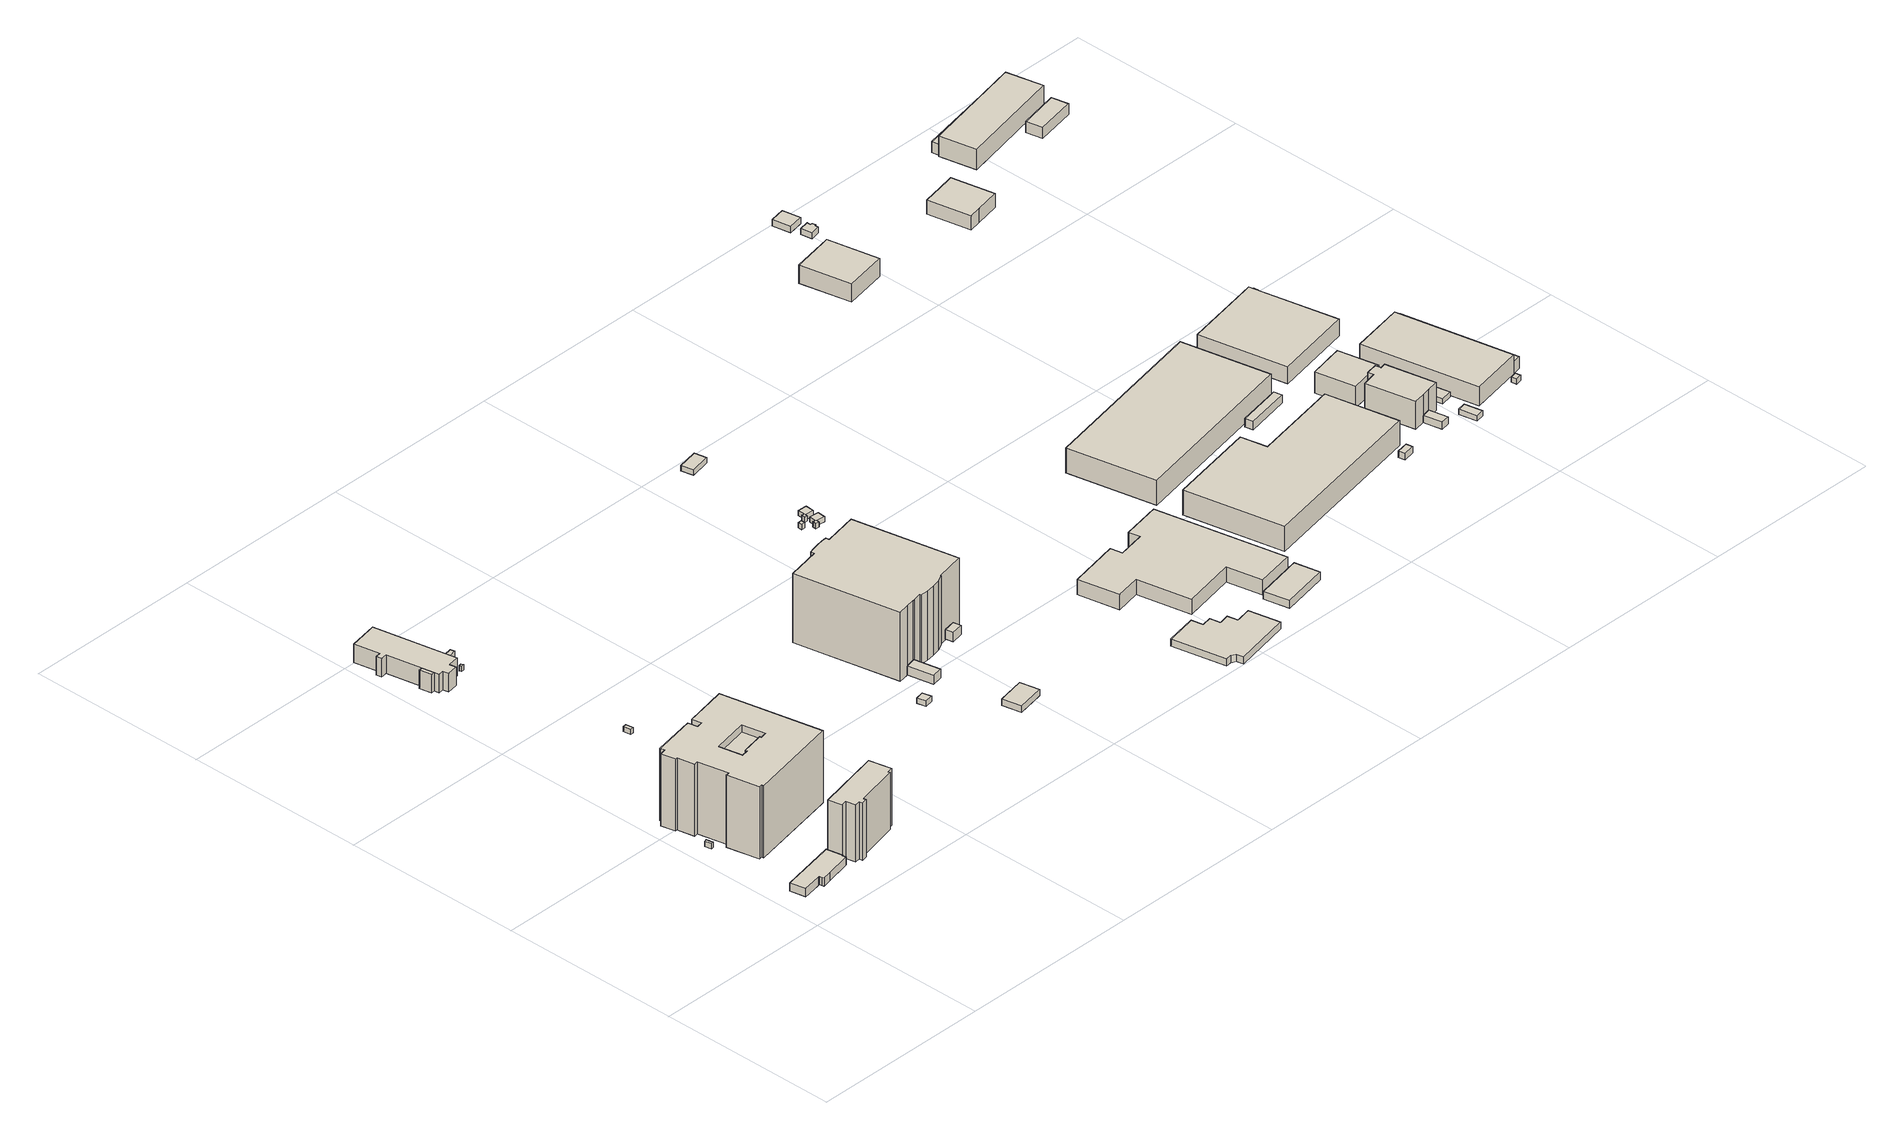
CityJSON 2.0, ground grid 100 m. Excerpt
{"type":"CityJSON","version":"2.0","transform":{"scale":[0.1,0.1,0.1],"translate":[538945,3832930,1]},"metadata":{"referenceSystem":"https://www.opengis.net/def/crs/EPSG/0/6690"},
"CityObjects":{
"building1":{"type":"Building","attributes":{"class":"3001","BuildingDetailAttribute.specifiedBuildingCoverageRate":0.6,"BuildingDetailAttribute.surveyYear":2017,"BuildingHighTideRiskAttribute.description":"1","BuildingHighTideRiskAttribute.rank":"1","BuildingHighTideRiskAttribute.depth":0.407,"BuildingIDAttribute.prefecture":"27","BuildingIDAttribute.city":"27125"},"geometry":[{"type":"Solid","lod":"1","boundaries":[[[[0,1,2,3]],[[2,4,5,3]],[[1,6,4,2]],[[0,7,6,1]],[[3,5,7,0]],[[4,6,7,5]]]]}]},
"building2":{"type":"Building","attributes":{"class":"3001","measuredHeight":4.7,"BuildingDetailAttribute.specifiedBuildingCoverageRate":0.6,"BuildingDetailAttribute.surveyYear":2017,"BuildingHighTideRiskAttribute.description":"1","BuildingHighTideRiskAttribute.rank":"2","BuildingHighTideRiskAttribute.depth":0.615,"BuildingIDAttribute.prefecture":"27","BuildingIDAttribute.city":"27125"},"geometry":[{"type":"Solid","lod":"1","boundaries":[[[[8,9,10,11,12,13,14,15,16,17,18,19]],[[18,20,21,19]],[[17,22,20,18]],[[16,23,22,17]],[[15,24,23,16]],[[14,25,24,15]],[[13,26,25,14]],[[12,27,26,13]],[[11,28,27,12]],[[10,29,28,11]],[[9,30,29,10]],[[8,31,30,9]],[[19,21,31,8]],[[20,22,23,24,25,26,27,28,29,30,31,21]]]]}]},
"building3":{"type":"Building","attributes":{"計測周辺長":300.52,"1/2500図郭":74,"区名":"住之江区","町丁目名称":"南港北１丁目","街区番号":4,"class":"3002","usage":"422","measuredHeight":40.7,"storeysAboveGround":10,"BuildingDetailAttribute.buildingRoofEdgeArea":2638.29,"BuildingDetailAttribute.buildingStructureType":"603","BuildingDetailAttribute.buildingStructureOrgType":"3","BuildingDetailAttribute.detailedUsage":"1415","BuildingDetailAttribute.specifiedBuildingCoverageRate":0.6,"BuildingDetailAttribute.surveyYear":2017,"BuildingHighTideRiskAttribute.description":"1","BuildingHighTideRiskAttribute.rank":"2","BuildingHighTideRiskAttribute.depth":1.08,"BuildingIDAttribute.prefecture":"27","BuildingIDAttribute.city":"27125"},"geometry":[{"type":"Solid","lod":"1","boundaries":[[[[32,33,34,35,36,37,38,39,40,41,42,43,44,45,46,47,48,49],[50,51,52,53,54,55,56,57]],[[48,58,59,49]],[[47,60,58,48]],[[46,61,60,47]],[[45,62,61,46]],[[44,63,62,45]],[[43,64,63,44]],[[42,65,64,43]],[[41,66,65,42]],[[40,67,66,41]],[[39,68,67,40]],[[38,69,68,39]],[[37,70,69,38]],[[36,71,70,37]],[[35,72,71,36]],[[34,73,72,35]],[[33,74,73,34]],[[32,75,74,33]],[[49,59,75,32]],[[56,76,77,57]],[[55,78,76,56]],[[54,79,78,55]],[[53,80,79,54]],[[52,81,80,53]],[[51,82,81,52]],[[50,83,82,51]],[[57,77,83,50]],[[58,60,61,62,63,64,65,66,67,68,69,70,71,72,73,74,75,59],[76,78,79,80,81,82,83,77]]]]}]},
"building4":{"type":"Building","attributes":{"class":"3002","measuredHeight":36.8,"BuildingDetailAttribute.specifiedBuildingCoverageRate":0.6,"BuildingDetailAttribute.surveyYear":2017,"BuildingHighTideRiskAttribute.description":"1","BuildingHighTideRiskAttribute.rank":"2","BuildingHighTideRiskAttribute.depth":1.09,"BuildingIDAttribute.prefecture":"27","BuildingIDAttribute.city":"27125"},"geometry":[{"type":"Solid","lod":"1","boundaries":[[[[56,55,54,53,52,51,50,57]],[[50,84,85,57]],[[51,86,84,50]],[[52,87,86,51]],[[53,88,87,52]],[[54,89,88,53]],[[55,90,89,54]],[[56,91,90,55]],[[57,85,91,56]],[[84,86,87,88,89,90,91,85]]]]}]},
"building5":{"type":"Building","attributes":{"class":"3002","measuredHeight":32.3,"BuildingDetailAttribute.specifiedBuildingCoverageRate":0.6,"BuildingDetailAttribute.surveyYear":2017,"BuildingHighTideRiskAttribute.description":"1","BuildingHighTideRiskAttribute.rank":"1","BuildingHighTideRiskAttribute.depth":0.262,"BuildingIDAttribute.prefecture":"27","BuildingIDAttribute.city":"27125"},"geometry":[{"type":"Solid","lod":"1","boundaries":[[[[92,93,94,95,96,97,98,99,100,101,102,103]],[[102,104,105,103]],[[101,106,104,102]],[[100,107,106,101]],[[99,108,107,100]],[[98,109,108,99]],[[97,110,109,98]],[[96,111,110,97]],[[95,112,111,96]],[[94,113,112,95]],[[93,114,113,94]],[[92,115,114,93]],[[103,105,115,92]],[[104,106,107,108,109,110,111,112,113,114,115,105]]]]}]},
"building6":{"type":"Building","attributes":{"class":"3003","measuredHeight":10.3,"BuildingDetailAttribute.specifiedBuildingCoverageRate":0.6,"BuildingDetailAttribute.surveyYear":2017,"BuildingIDAttribute.prefecture":"27","BuildingIDAttribute.city":"27125"},"geometry":[{"type":"Solid","lod":"1","boundaries":[[[[116,117,118,119]],[[118,120,121,119]],[[117,122,120,118]],[[116,123,122,117]],[[119,121,123,116]],[[120,122,123,121]]]]}]},
"building7":{"type":"Building","attributes":{"class":"3002","measuredHeight":10.4,"BuildingDetailAttribute.specifiedBuildingCoverageRate":0.6,"BuildingDetailAttribute.surveyYear":2017,"BuildingIDAttribute.prefecture":"27","BuildingIDAttribute.city":"27125"},"geometry":[{"type":"Solid","lod":"1","boundaries":[[[[124,125,126,127,128,129,130,131,132,133,134,135,136,137]],[[136,138,139,137]],[[135,140,138,136]],[[134,141,140,135]],[[133,142,141,134]],[[132,143,142,133]],[[131,144,143,132]],[[130,145,144,131]],[[129,146,145,130]],[[128,147,146,129]],[[127,148,147,128]],[[126,149,148,127]],[[125,150,149,126]],[[124,151,150,125]],[[137,139,151,124]],[[138,140,141,142,143,144,145,146,147,148,149,150,151,139]]]]}]},
"building8":{"type":"Building","attributes":{"計測周辺長":11.99,"1/2500図郭":74,"区名":"住之江区","町丁目名称":"南港北１丁目","街区番号":7,"class":"3001","usage":"401","storeysAboveGround":1,"BuildingDetailAttribute.buildingRoofEdgeArea":7.64,"BuildingDetailAttribute.buildingStructureType":"610","BuildingDetailAttribute.buildingStructureOrgType":"2","BuildingDetailAttribute.detailedUsage":"1310","BuildingDetailAttribute.specifiedBuildingCoverageRate":0.6,"BuildingDetailAttribute.surveyYear":2017,"BuildingHighTideRiskAttribute.description":"1","BuildingHighTideRiskAttribute.rank":"1","BuildingHighTideRiskAttribute.depth":0.246,"BuildingIDAttribute.prefecture":"27","BuildingIDAttribute.city":"27125"},"geometry":[{"type":"Solid","lod":"1","boundaries":[[[[152,153,154,155]],[[154,156,157,155]],[[153,158,156,154]],[[152,159,158,153]],[[155,157,159,152]],[[156,158,159,157]]]]}]},
"building9":{"type":"Building","attributes":{"class":"3001","BuildingDetailAttribute.specifiedBuildingCoverageRate":0.6,"BuildingDetailAttribute.surveyYear":2017,"BuildingIDAttribute.prefecture":"27","BuildingIDAttribute.city":"27125"},"geometry":[{"type":"Solid","lod":"1","boundaries":[[[[160,161,162,163]],[[162,164,165,163]],[[161,166,164,162]],[[160,167,166,161]],[[163,165,167,160]],[[164,166,167,165]]]]}]},
"building10":{"type":"Building","attributes":{"計測周辺長":13.84,"1/2500図郭":74,"区名":"住之江区","町丁目名称":"南港北１丁目","街区番号":7,"class":"3001","usage":"422","storeysAboveGround":1,"BuildingDetailAttribute.buildingRoofEdgeArea":11.17,"BuildingDetailAttribute.buildingStructureType":"610","BuildingDetailAttribute.buildingStructureOrgType":"2","BuildingDetailAttribute.detailedUsage":"1408","BuildingDetailAttribute.specifiedBuildingCoverageRate":0.6,"BuildingDetailAttribute.surveyYear":2017,"BuildingIDAttribute.prefecture":"27","BuildingIDAttribute.city":"27125"},"geometry":[{"type":"Solid","lod":"1","boundaries":[[[[168,169,170,171]],[[170,172,173,171]],[[169,174,172,170]],[[168,175,174,169]],[[171,173,175,168]],[[172,174,175,173]]]]}]},
"building11":{"type":"Building","attributes":{"計測周辺長":19.78,"1/2500図郭":74,"区名":"住之江区","町丁目名称":"南港北１丁目","街区番号":1,"class":"3001","usage":"401","storeysAboveGround":1,"BuildingDetailAttribute.buildingRoofEdgeArea":24.41,"BuildingDetailAttribute.buildingStructureType":"610","BuildingDetailAttribute.buildingStructureOrgType":"2","BuildingDetailAttribute.detailedUsage":"1310","BuildingDetailAttribute.specifiedBuildingCoverageRate":0.6,"BuildingDetailAttribute.surveyYear":2017,"BuildingHighTideRiskAttribute.description":"1","BuildingHighTideRiskAttribute.rank":"2","BuildingHighTideRiskAttribute.depth":0.757,"BuildingIDAttribute.prefecture":"27","BuildingIDAttribute.city":"27125"},"geometry":[{"type":"Solid","lod":"1","boundaries":[[[[176,177,178,179]],[[178,180,181,179]],[[177,182,180,178]],[[176,183,182,177]],[[179,181,183,176]],[[180,182,183,181]]]]}]},
"building12":{"type":"Building","attributes":{"計測周辺長":40.99,"1/2500図郭":74,"区名":"住之江区","町丁目名称":"南港北１丁目","街区番号":1,"class":"3003","usage":"401","measuredHeight":5.1,"storeysAboveGround":1,"BuildingDetailAttribute.buildingRoofEdgeArea":87.19,"BuildingDetailAttribute.buildingStructureType":"610","BuildingDetailAttribute.buildingStructureOrgType":"2","BuildingDetailAttribute.detailedUsage":"1310","BuildingDetailAttribute.specifiedBuildingCoverageRate":0.6,"BuildingDetailAttribute.surveyYear":2017,"BuildingHighTideRiskAttribute.description":"1","BuildingHighTideRiskAttribute.rank":"2","BuildingHighTideRiskAttribute.depth":0.538,"BuildingIDAttribute.prefecture":"27","BuildingIDAttribute.city":"27125"},"geometry":[{"type":"Solid","lod":"1","boundaries":[[[[184,185,186,187,188]],[[187,189,190,188]],[[186,191,189,187]],[[185,192,191,186]],[[184,193,192,185]],[[188,190,193,184]],[[189,191,192,193,190]]]]}]},
"building13":{"type":"Building","attributes":{"計測周辺長":52.94,"1/2500図郭":74,"区名":"住之江区","町丁目名称":"南港北１丁目","街区番号":2,"class":"3003","usage":"431","measuredHeight":3.7,"storeysAboveGround":1,"BuildingDetailAttribute.buildingRoofEdgeArea":169.22,"BuildingDetailAttribute.buildingStructureType":"610","BuildingDetailAttribute.buildingStructureOrgType":"2","BuildingDetailAttribute.detailedUsage":"1740","BuildingDetailAttribute.specifiedBuildingCoverageRate":0.6,"BuildingDetailAttribute.surveyYear":2017,"BuildingHighTideRiskAttribute.description":"1","BuildingHighTideRiskAttribute.rank":"2","BuildingHighTideRiskAttribute.depth":1.04,"BuildingIDAttribute.prefecture":"27","BuildingIDAttribute.city":"27125"},"geometry":[{"type":"Solid","lod":"1","boundaries":[[[[194,195,196,197]],[[196,198,199,197]],[[195,200,198,196]],[[194,201,200,195]],[[197,199,201,194]],[[198,200,201,199]]]]}]},
"building14":{"type":"Building","attributes":{"計測周辺長":225.76,"1/2500図郭":74,"区名":"住之江区","町丁目名称":"南港北１丁目","街区番号":1,"class":"3002","usage":"401","measuredHeight":39,"storeysAboveGround":6,"BuildingDetailAttribute.buildingRoofEdgeArea":3074.16,"BuildingDetailAttribute.buildingStructureType":"603","BuildingDetailAttribute.buildingStructureOrgType":"3","BuildingDetailAttribute.detailedUsage":"1310","BuildingDetailAttribute.specifiedBuildingCoverageRate":0.6,"BuildingDetailAttribute.surveyYear":2017,"BuildingHighTideRiskAttribute.description":"1","BuildingHighTideRiskAttribute.rank":"1","BuildingHighTideRiskAttribute.depth":0.233,"BuildingIDAttribute.prefecture":"27","BuildingIDAttribute.city":"27125"},"geometry":[{"type":"Solid","lod":"1","boundaries":[[[[202,203,204,205,206,207,208,209,210,211,212,213,214,215,216,217,218,219,220,221,222,223]],[[222,224,225,223]],[[221,226,224,222]],[[220,227,226,221]],[[219,228,227,220]],[[218,229,228,219]],[[217,230,229,218]],[[216,231,230,217]],[[215,232,231,216]],[[214,233,232,215]],[[213,234,233,214]],[[212,235,234,213]],[[211,236,235,212]],[[210,237,236,211]],[[209,238,237,210]],[[208,239,238,209]],[[207,240,239,208]],[[206,241,240,207]],[[205,242,241,206]],[[204,243,242,205]],[[203,244,243,204]],[[202,245,244,203]],[[223,225,245,202]],[[224,226,227,228,229,230,231,232,233,234,235,236,237,238,239,240,241,242,243,244,245,225]]]]}]},
"building15":{"type":"Building","attributes":{"class":"3003","measuredHeight":5.2,"BuildingDetailAttribute.specifiedBuildingCoverageRate":0.6,"BuildingDetailAttribute.surveyYear":2017,"BuildingHighTideRiskAttribute.description":"1","BuildingHighTideRiskAttribute.rank":"1","BuildingHighTideRiskAttribute.depth":0.078,"BuildingIDAttribute.prefecture":"27","BuildingIDAttribute.city":"27125"},"geometry":[{"type":"Solid","lod":"1","boundaries":[[[[246,247,248,249]],[[248,250,251,249]],[[247,252,250,248]],[[246,253,252,247]],[[249,251,253,246]],[[250,252,253,251]]]]}]},
"building16":{"type":"Building","attributes":{"class":"3001","BuildingDetailAttribute.specifiedBuildingCoverageRate":0.6,"BuildingDetailAttribute.surveyYear":2017,"BuildingHighTideRiskAttribute.description":"1","BuildingHighTideRiskAttribute.rank":"2","BuildingHighTideRiskAttribute.depth":1.4,"BuildingIDAttribute.prefecture":"27","BuildingIDAttribute.city":"27125"},"geometry":[{"type":"Solid","lod":"1","boundaries":[[[[254,255,256,257]],[[256,258,259,257]],[[255,260,258,256]],[[254,261,260,255]],[[257,259,261,254]],[[258,260,261,259]]]]}]},
"building17":{"type":"Building","attributes":{"class":"3001","BuildingDetailAttribute.specifiedBuildingCoverageRate":0.6,"BuildingDetailAttribute.surveyYear":2017,"BuildingHighTideRiskAttribute.description":"1","BuildingHighTideRiskAttribute.rank":"2","BuildingHighTideRiskAttribute.depth":1.25,"BuildingIDAttribute.prefecture":"27","BuildingIDAttribute.city":"27125"},"geometry":[{"type":"Solid","lod":"1","boundaries":[[[[262,263,264,265,266,267,268,269]],[[268,270,271,269]],[[267,272,270,268]],[[266,273,272,267]],[[265,274,273,266]],[[264,275,274,265]],[[263,276,275,264]],[[262,277,276,263]],[[269,271,277,262]],[[270,272,273,274,275,276,277,271]]]]}]},
"building18":{"type":"Building","attributes":{"class":"3001","BuildingDetailAttribute.specifiedBuildingCoverageRate":0.6,"BuildingDetailAttribute.surveyYear":2017,"BuildingHighTideRiskAttribute.description":"1","BuildingHighTideRiskAttribute.rank":"2","BuildingHighTideRiskAttribute.depth":1.25,"BuildingIDAttribute.prefecture":"27","BuildingIDAttribute.city":"27125"},"geometry":[{"type":"Solid","lod":"1","boundaries":[[[[278,279,280,281,282,283,284,285]],[[284,286,287,285]],[[283,288,286,284]],[[282,289,288,283]],[[281,290,289,282]],[[280,291,290,281]],[[279,292,291,280]],[[278,293,292,279]],[[285,287,293,278]],[[286,288,289,290,291,292,293,287]]]]}]},
"building19":{"type":"Building","attributes":{"class":"3001","measuredHeight":4,"BuildingDetailAttribute.specifiedBuildingCoverageRate":0.6,"BuildingDetailAttribute.surveyYear":2017,"BuildingTsunamiRiskAttribute.description":"1","BuildingTsunamiRiskAttribute.rank":"2","BuildingTsunamiRiskAttribute.depth":1.47,"BuildingHighTideRiskAttribute.description":"1","BuildingHighTideRiskAttribute.rank":"3","BuildingHighTideRiskAttribute.depth":4.67,"BuildingIDAttribute.prefecture":"27","BuildingIDAttribute.city":"27125"},"geometry":[{"type":"Solid","lod":"1","boundaries":[[[[294,295,296,297,298,299,300,301,302,303,304,305,306]],[[305,307,308,306]],[[304,309,307,305]],[[303,310,309,304]],[[302,311,310,303]],[[301,312,311,302]],[[300,313,312,301]],[[299,314,313,300]],[[298,315,314,299]],[[297,316,315,298]],[[296,317,316,297]],[[295,318,317,296]],[[294,319,318,295]],[[306,308,319,294]],[[307,309,310,311,312,313,314,315,316,317,318,319,308]]]]}]},
"building20":{"type":"Building","attributes":{"class":"3001","BuildingDetailAttribute.specifiedBuildingCoverageRate":0.6,"BuildingDetailAttribute.surveyYear":2017,"BuildingHighTideRiskAttribute.description":"1","BuildingHighTideRiskAttribute.rank":"2","BuildingHighTideRiskAttribute.depth":2.12,"BuildingIDAttribute.prefecture":"27","BuildingIDAttribute.city":"27125"},"geometry":[{"type":"Solid","lod":"1","boundaries":[[[[320,321,322,323]],[[322,324,325,323]],[[321,326,324,322]],[[320,327,326,321]],[[323,325,327,320]],[[324,326,327,325]]]]}]},
"building21":{"type":"Building","attributes":{"計測周辺長":292.1,"1/2500図郭":74,"区名":"住之江区","町丁目名称":"南港東９丁目","街区番号":4,"class":"3001","usage":"441","measuredHeight":8.7,"storeysAboveGround":2,"BuildingDetailAttribute.buildingRoofEdgeArea":3440.75,"BuildingDetailAttribute.buildingStructureType":"610","BuildingDetailAttribute.buildingStructureOrgType":"2","BuildingDetailAttribute.detailedUsage":"1424","BuildingDetailAttribute.specifiedBuildingCoverageRate":0.6,"BuildingDetailAttribute.surveyYear":2017,"BuildingHighTideRiskAttribute.description":"1","BuildingHighTideRiskAttribute.rank":"1","BuildingHighTideRiskAttribute.depth":0.299,"BuildingIDAttribute.prefecture":"27","BuildingIDAttribute.city":"27125"},"geometry":[{"type":"Solid","lod":"1","boundaries":[[[[328,329,330,331,332,333,334,335,336,337,338,339]],[[338,340,341,339]],[[337,342,340,338]],[[336,343,342,337]],[[335,344,343,336]],[[334,345,344,335]],[[333,346,345,334]],[[332,347,346,333]],[[331,348,347,332]],[[330,349,348,331]],[[329,350,349,330]],[[328,351,350,329]],[[339,341,351,328]],[[340,342,343,344,345,346,347,348,349,350,351,341]]]]}]},
"building22":{"type":"Building","attributes":{"class":"3003","measuredHeight":4.4,"BuildingDetailAttribute.specifiedBuildingCoverageRate":0.6,"BuildingDetailAttribute.surveyYear":2017,"BuildingTsunamiRiskAttribute.description":"1","BuildingTsunamiRiskAttribute.rank":"2","BuildingTsunamiRiskAttribute.depth":1.45,"BuildingHighTideRiskAttribute.description":"1","BuildingHighTideRiskAttribute.rank":"2","BuildingHighTideRiskAttribute.depth":2.58,"BuildingIDAttribute.prefecture":"27","BuildingIDAttribute.city":"27125"},"geometry":[{"type":"Solid","lod":"1","boundaries":[[[[352,353,354,355]],[[354,356,357,355]],[[353,358,356,354]],[[352,359,358,353]],[[355,357,359,352]],[[356,358,359,357]]]]}]},
"building23":{"type":"Building","attributes":{"計測周辺長":311.16,"1/2500図郭":74,"区名":"住之江区","町丁目名称":"南港東９丁目","街区番号":4,"class":"3001","usage":"431","measuredHeight":14.1,"storeysAboveGround":1,"BuildingDetailAttribute.buildingRoofEdgeArea":4815.51,"BuildingDetailAttribute.buildingStructureType":"603","BuildingDetailAttribute.buildingStructureOrgType":"3","BuildingDetailAttribute.detailedUsage":"1720","BuildingDetailAttribute.specifiedBuildingCoverageRate":0.6,"BuildingDetailAttribute.surveyYear":2017,"BuildingHighTideRiskAttribute.description":"1","BuildingHighTideRiskAttribute.rank":"2","BuildingHighTideRiskAttribute.depth":2.32,"BuildingIDAttribute.prefecture":"27","BuildingIDAttribute.city":"27125"},"geometry":[{"type":"Solid","lod":"1","boundaries":[[[[360,361,362,363,364,365]],[[364,366,367,365]],[[363,368,366,364]],[[362,369,368,363]],[[361,370,369,362]],[[360,371,370,361]],[[365,367,371,360]],[[366,368,369,370,371,367]]]]}]},
"building24":{"type":"Building","attributes":{"計測周辺長":298.98,"1/2500図郭":74,"区名":"住之江区","町丁目名称":"南港東９丁目","街区番号":4,"class":"3001","usage":"431","measuredHeight":14.1,"storeysAboveGround":1,"BuildingDetailAttribute.buildingRoofEdgeArea":4943.37,"BuildingDetailAttribute.buildingStructureType":"603","BuildingDetailAttribute.buildingStructureOrgType":"3","BuildingDetailAttribute.detailedUsage":"1720","BuildingDetailAttribute.specifiedBuildingCoverageRate":0.6,"BuildingDetailAttribute.surveyYear":2017,"BuildingHighTideRiskAttribute.description":"1","BuildingHighTideRiskAttribute.rank":"2","BuildingHighTideRiskAttribute.depth":2.45,"BuildingIDAttribute.prefecture":"27","BuildingIDAttribute.city":"27125"},"geometry":[{"type":"Solid","lod":"1","boundaries":[[[[372,373,374,375]],[[374,376,377,375]],[[373,378,376,374]],[[372,379,378,373]],[[375,377,379,372]],[[376,378,379,377]]]]}]},
"building25":{"type":"Building","attributes":{"class":"3001","measuredHeight":4.7,"BuildingDetailAttribute.specifiedBuildingCoverageRate":0.6,"BuildingDetailAttribute.surveyYear":2017,"BuildingHighTideRiskAttribute.description":"1","BuildingHighTideRiskAttribute.rank":"2","BuildingHighTideRiskAttribute.depth":2.19,"BuildingIDAttribute.prefecture":"27","BuildingIDAttribute.city":"27125"},"geometry":[{"type":"Solid","lod":"1","boundaries":[[[[380,381,382,383]],[[382,384,385,383]],[[381,386,384,382]],[[380,387,386,381]],[[383,385,387,380]],[[384,386,387,385]]]]}]},
"building26":{"type":"Building","attributes":{"class":"3001","measuredHeight":3.7,"BuildingDetailAttribute.specifiedBuildingCoverageRate":0.6,"BuildingDetailAttribute.surveyYear":2017,"BuildingHighTideRiskAttribute.description":"1","BuildingHighTideRiskAttribute.rank":"2","BuildingHighTideRiskAttribute.depth":2.4,"BuildingIDAttribute.prefecture":"27","BuildingIDAttribute.city":"27125"},"geometry":[{"type":"Solid","lod":"1","boundaries":[[[[388,389,390,391]],[[390,392,393,391]],[[389,394,392,390]],[[388,395,394,389]],[[391,393,395,388]],[[392,394,395,393]]]]}]},
"building27":{"type":"Building","attributes":{"class":"3001","measuredHeight":10.3,"BuildingDetailAttribute.specifiedBuildingCoverageRate":0.6,"BuildingDetailAttribute.surveyYear":2017,"BuildingHighTideRiskAttribute.description":"1","BuildingHighTideRiskAttribute.rank":"2","BuildingHighTideRiskAttribute.depth":2.57,"BuildingIDAttribute.prefecture":"27","BuildingIDAttribute.city":"27125"},"geometry":[{"type":"Solid","lod":"1","boundaries":[[[[396,397,398,399]],[[398,400,401,399]],[[397,402,400,398]],[[396,403,402,397]],[[399,401,403,396]],[[400,402,403,401]]]]}]},
"building28":{"type":"Building","attributes":{"計測周辺長":31.26,"1/2500図郭":74,"区名":"住之江区","町丁目名称":"南港東９丁目","街区番号":4,"class":"3003","usage":"431","measuredHeight":4.1,"storeysAboveGround":1,"BuildingDetailAttribute.buildingRoofEdgeArea":53.93,"BuildingDetailAttribute.buildingStructureType":"610","BuildingDetailAttribute.buildingStructureOrgType":"2","BuildingDetailAttribute.detailedUsage":"1720","BuildingDetailAttribute.specifiedBuildingCoverageRate":0.6,"BuildingDetailAttribute.surveyYear":2017,"BuildingHighTideRiskAttribute.description":"1","BuildingHighTideRiskAttribute.rank":"2","BuildingHighTideRiskAttribute.depth":2.37,"BuildingIDAttribute.prefecture":"27","BuildingIDAttribute.city":"27125"},"geometry":[{"type":"Solid","lod":"1","boundaries":[[[[404,405,406,407]],[[406,408,409,407]],[[405,410,408,406]],[[404,411,410,405]],[[407,409,411,404]],[[408,410,411,409]]]]}]},
"building29":{"type":"Building","attributes":{"計測周辺長":98.24,"1/2500図郭":74,"区名":"住之江区","町丁目名称":"南港東９丁目","街区番号":4,"class":"3002","usage":"431","measuredHeight":15.7,"storeysAboveGround":4,"BuildingDetailAttribute.buildingRoofEdgeArea":522.15,"BuildingDetailAttribute.buildingStructureType":"603","BuildingDetailAttribute.buildingStructureOrgType":"3","BuildingDetailAttribute.detailedUsage":"1720","BuildingDetailAttribute.specifiedBuildingCoverageRate":0.6,"BuildingDetailAttribute.surveyYear":2017,"BuildingHighTideRiskAttribute.description":"1","BuildingHighTideRiskAttribute.rank":"2","BuildingHighTideRiskAttribute.depth":2.36,"BuildingIDAttribute.prefecture":"27","BuildingIDAttribute.city":"27125"},"geometry":[{"type":"Solid","lod":"1","boundaries":[[[[406,412,413,414,415,416,417,418,419,407]],[[419,420,421,407]],[[418,422,420,419]],[[417,423,422,418]],[[416,424,423,417]],[[415,425,424,416]],[[414,426,425,415]],[[413,427,426,414]],[[412,428,427,413]],[[406,429,428,412]],[[407,421,429,406]],[[420,422,423,424,425,426,427,428,429,421]]]]}]},
"building30":{"type":"Building","attributes":{"計測周辺長":84.99,"1/2500図郭":74,"区名":"住之江区","町丁目名称":"南港東９丁目","街区番号":4,"class":"3001","usage":"431","measuredHeight":12.1,"storeysAboveGround":4,"BuildingDetailAttribute.buildingRoofEdgeArea":450.14,"BuildingDetailAttribute.buildingStructureType":"603","BuildingDetailAttribute.buildingStructureOrgType":"3","BuildingDetailAttribute.detailedUsage":"1720","BuildingDetailAttribute.specifiedBuildingCoverageRate":0.6,"BuildingDetailAttribute.surveyYear":2017,"BuildingHighTideRiskAttribute.description":"1","BuildingHighTideRiskAttribute.rank":"2","BuildingHighTideRiskAttribute.depth":2.39,"BuildingIDAttribute.prefecture":"27","BuildingIDAttribute.city":"27125"},"geometry":[{"type":"Solid","lod":"1","boundaries":[[[[430,431,432,433]],[[432,434,435,433]],[[431,436,434,432]],[[430,437,436,431]],[[433,435,437,430]],[[434,436,437,435]]]]}]},
"building31":{"type":"Building","attributes":{"計測周辺長":25.58,"1/2500図郭":74,"区名":"住之江区","町丁目名称":"南港東９丁目","街区番号":2,"class":"3001","usage":"431","measuredHeight":3.3,"storeysAboveGround":2,"BuildingDetailAttribute.buildingRoofEdgeArea":37.03,"BuildingDetailAttribute.buildingStructureType":"610","BuildingDetailAttribute.buildingStructureOrgType":"2","BuildingDetailAttribute.detailedUsage":"1720","BuildingDetailAttribute.specifiedBuildingCoverageRate":0.6,"BuildingDetailAttribute.surveyYear":2017,"BuildingHighTideRiskAttribute.description":"1","BuildingHighTideRiskAttribute.rank":"2","BuildingHighTideRiskAttribute.depth":2.32,"BuildingIDAttribute.prefecture":"27","BuildingIDAttribute.city":"27125"},"geometry":[{"type":"Solid","lod":"1","boundaries":[[[[438,439,440,441,442,443,444,445]],[[444,446,447,445]],[[443,448,446,444]],[[442,449,448,443]],[[441,450,449,442]],[[440,451,450,441]],[[439,452,451,440]],[[438,453,452,439]],[[445,447,453,438]],[[446,448,449,450,451,452,453,447]]]]}]},
"building32":{"type":"Building","attributes":{"計測周辺長":37.57,"1/2500図郭":74,"区名":"住之江区","町丁目名称":"南港東９丁目","街区番号":2,"class":"3001","usage":"431","measuredHeight":3.6,"storeysAboveGround":2,"BuildingDetailAttribute.buildingRoofEdgeArea":87.62,"BuildingDetailAttribute.buildingStructureType":"610","BuildingDetailAttribute.buildingStructureOrgType":"2","BuildingDetailAttribute.detailedUsage":"1720","BuildingDetailAttribute.specifiedBuildingCoverageRate":0.6,"BuildingDetailAttribute.surveyYear":2017,"BuildingHighTideRiskAttribute.description":"1","BuildingHighTideRiskAttribute.rank":"2","BuildingHighTideRiskAttribute.depth":2.46,"BuildingIDAttribute.prefecture":"27","BuildingIDAttribute.city":"27125"},"geometry":[{"type":"Solid","lod":"1","boundaries":[[[[454,455,456,457]],[[456,458,459,457]],[[455,460,458,456]],[[454,461,460,455]],[[457,459,461,454]],[[458,460,461,459]]]]}]},
"building33":{"type":"Building","attributes":{"計測周辺長":29.77,"1/2500図郭":74,"区名":"住之江区","町丁目名称":"南港東９丁目","街区番号":4,"class":"3003","usage":"431","storeysAboveGround":1,"BuildingDetailAttribute.buildingRoofEdgeArea":48.42,"BuildingDetailAttribute.buildingStructureType":"610","BuildingDetailAttribute.buildingStructureOrgType":"2","BuildingDetailAttribute.detailedUsage":"1720","BuildingDetailAttribute.specifiedBuildingCoverageRate":0.6,"BuildingDetailAttribute.surveyYear":2017,"BuildingHighTideRiskAttribute.description":"1","BuildingHighTideRiskAttribute.rank":"2","BuildingHighTideRiskAttribute.depth":2.48,"BuildingIDAttribute.prefecture":"27","BuildingIDAttribute.city":"27125"},"geometry":[{"type":"Solid","lod":"1","boundaries":[[[[462,463,464,465]],[[464,466,467,465]],[[463,468,466,464]],[[462,469,468,463]],[[465,467,469,462]],[[466,468,469,467]]]]}]},
"building34":{"type":"Building","attributes":{"計測周辺長":36.81,"1/2500図郭":74,"区名":"住之江区","町丁目名称":"南港東９丁目","街区番号":4,"class":"3001","usage":"431","storeysAboveGround":1,"BuildingDetailAttribute.buildingRoofEdgeArea":77.42,"BuildingDetailAttribute.buildingStructureType":"610","BuildingDetailAttribute.buildingStructureOrgType":"2","BuildingDetailAttribute.detailedUsage":"1720","BuildingDetailAttribute.specifiedBuildingCoverageRate":0.6,"BuildingDetailAttribute.surveyYear":2017,"BuildingHighTideRiskAttribute.description":"1","BuildingHighTideRiskAttribute.rank":"2","BuildingHighTideRiskAttribute.depth":2.22,"BuildingIDAttribute.prefecture":"27","BuildingIDAttribute.city":"27125"},"geometry":[{"type":"Solid","lod":"1","boundaries":[[[[470,471,472,473]],[[472,474,475,473]],[[471,476,474,472]],[[470,477,476,471]],[[473,475,477,470]],[[474,476,477,475]]]]}]},
"building35":{"type":"Building","attributes":{"class":"3003","BuildingDetailAttribute.specifiedBuildingCoverageRate":0.6,"BuildingDetailAttribute.surveyYear":2017,"BuildingHighTideRiskAttribute.description":"1","BuildingHighTideRiskAttribute.rank":"2","BuildingHighTideRiskAttribute.depth":2.19,"BuildingIDAttribute.prefecture":"27","BuildingIDAttribute.city":"27125"},"geometry":[{"type":"Solid","lod":"1","boundaries":[[[[478,479,480,481]],[[480,482,483,481]],[[479,484,482,480]],[[478,485,484,479]],[[481,483,485,478]],[[482,484,485,483]]]]}]},
"building36":{"type":"Building","attributes":{"class":"3001","BuildingDetailAttribute.specifiedBuildingCoverageRate":0.6,"BuildingDetailAttribute.surveyYear":2017,"BuildingHighTideRiskAttribute.description":"1","BuildingHighTideRiskAttribute.rank":"2","BuildingHighTideRiskAttribute.depth":2.26,"BuildingIDAttribute.prefecture":"27","BuildingIDAttribute.city":"27125"},"geometry":[{"type":"Solid","lod":"1","boundaries":[[[[486,487,488,489]],[[488,490,491,489]],[[487,492,490,488]],[[486,493,492,487]],[[489,491,493,486]],[[490,492,493,491]]]]}]},
"building37":{"type":"Building","attributes":{"class":"3003","BuildingDetailAttribute.specifiedBuildingCoverageRate":0.6,"BuildingDetailAttribute.surveyYear":2017,"BuildingHighTideRiskAttribute.description":"1","BuildingHighTideRiskAttribute.rank":"2","BuildingHighTideRiskAttribute.depth":2.19,"BuildingIDAttribute.prefecture":"27","BuildingIDAttribute.city":"27125"},"geometry":[{"type":"Solid","lod":"1","boundaries":[[[[494,495,496,497]],[[496,498,499,497]],[[495,500,498,496]],[[494,501,500,495]],[[497,499,501,494]],[[498,500,501,499]]]]}]},
"building38":{"type":"Building","attributes":{"計測周辺長":34.07,"1/2500図郭":74,"区名":"住之江区","町丁目名称":"南港東９丁目","街区番号":4,"class":"3001","usage":"431","measuredHeight":3.6,"storeysAboveGround":1,"BuildingDetailAttribute.buildingRoofEdgeArea":60.94,"BuildingDetailAttribute.buildingStructureType":"610","BuildingDetailAttribute.buildingStructureOrgType":"2","BuildingDetailAttribute.detailedUsage":"1720","BuildingDetailAttribute.specifiedBuildingCoverageRate":0.6,"BuildingDetailAttribute.surveyYear":2017,"BuildingHighTideRiskAttribute.description":"1","BuildingHighTideRiskAttribute.rank":"2","BuildingHighTideRiskAttribute.depth":2.29,"BuildingIDAttribute.prefecture":"27","BuildingIDAttribute.city":"27125"},"geometry":[{"type":"Solid","lod":"1","boundaries":[[[[502,503,504,505]],[[504,506,507,505]],[[503,508,506,504]],[[502,509,508,503]],[[505,507,509,502]],[[506,508,509,507]]]]}]},
"building39":{"type":"Building","attributes":{"計測周辺長":188.82,"1/2500図郭":74,"区名":"住之江区","町丁目名称":"南港東９丁目","街区番号":4,"class":"3001","usage":"431","measuredHeight":9.5,"storeysAboveGround":1,"BuildingDetailAttribute.buildingRoofEdgeArea":2223.83,"BuildingDetailAttribute.buildingStructureType":"610","BuildingDetailAttribute.buildingStructureOrgType":"2","BuildingDetailAttribute.detailedUsage":"1720","BuildingDetailAttribute.specifiedBuildingCoverageRate":0.6,"BuildingDetailAttribute.surveyYear":2017,"BuildingHighTideRiskAttribute.description":"1","BuildingHighTideRiskAttribute.rank":"2","BuildingHighTideRiskAttribute.depth":2.33,"BuildingIDAttribute.prefecture":"27","BuildingIDAttribute.city":"27125"},"geometry":[{"type":"Solid","lod":"1","boundaries":[[[[510,511,512,513]],[[512,514,515,513]],[[511,516,514,512]],[[510,517,516,511]],[[513,515,517,510]],[[514,516,517,515]]]]}]},
"building40":{"type":"Building","attributes":{"計測周辺長":200.16,"1/2500図郭":74,"区名":"住之江区","町丁目名称":"南港東９丁目","街区番号":4,"class":"3001","usage":"431","measuredHeight":10.8,"storeysAboveGround":1,"BuildingDetailAttribute.buildingRoofEdgeArea":2281.25,"BuildingDetailAttribute.buildingStructureType":"610","BuildingDetailAttribute.buildingStructureOrgType":"2","BuildingDetailAttribute.detailedUsage":"1720","BuildingDetailAttribute.specifiedBuildingCoverageRate":0.6,"BuildingDetailAttribute.surveyYear":2017,"BuildingHighTideRiskAttribute.description":"1","BuildingHighTideRiskAttribute.rank":"2","BuildingHighTideRiskAttribute.depth":2.4,"BuildingIDAttribute.prefecture":"27","BuildingIDAttribute.city":"27125"},"geometry":[{"type":"Solid","lod":"1","boundaries":[[[[518,519,520,521,522]],[[521,523,524,522]],[[520,525,523,521]],[[519,526,525,520]],[[518,527,526,519]],[[522,524,527,518]],[[523,525,526,527,524]]]]}]},
"building41":{"type":"Building","attributes":{"class":"3001","measuredHeight":3.2,"BuildingDetailAttribute.specifiedBuildingCoverageRate":0.6,"BuildingDetailAttribute.surveyYear":2017,"BuildingTsunamiRiskAttribute.description":"1","BuildingTsunamiRiskAttribute.rank":"1","BuildingTsunamiRiskAttribute.depth":0.05,"BuildingHighTideRiskAttribute.description":"1","BuildingHighTideRiskAttribute.rank":"2","BuildingHighTideRiskAttribute.depth":2.38,"BuildingIDAttribute.prefecture":"27","BuildingIDAttribute.city":"27125"},"geometry":[{"type":"Solid","lod":"1","boundaries":[[[[528,529,530,531]],[[530,532,533,531]],[[529,534,532,530]],[[528,535,534,529]],[[531,533,535,528]],[[532,534,535,533]]]]}]},
"building42":{"type":"Building","attributes":{"class":"3001","BuildingDetailAttribute.specifiedBuildingCoverageRate":0.6,"BuildingDetailAttribute.surveyYear":2017,"BuildingHighTideRiskAttribute.description":"1","BuildingHighTideRiskAttribute.rank":"2","BuildingHighTideRiskAttribute.depth":2.16,"BuildingIDAttribute.prefecture":"27","BuildingIDAttribute.city":"27125"},"geometry":[{"type":"Solid","lod":"1","boundaries":[[[[536,537,538,539]],[[538,540,541,539]],[[537,542,540,538]],[[536,543,542,537]],[[539,541,543,536]],[[540,542,543,541]]]]}]},
"building43":{"type":"Building","attributes":{"計測周辺長":90.61,"1/2500図郭":74,"区名":"住之江区","町丁目名称":"南港東９丁目","街区番号":2,"class":"3003","usage":"431","measuredHeight":8,"storeysAboveGround":1,"BuildingDetailAttribute.buildingRoofEdgeArea":512.2,"BuildingDetailAttribute.buildingStructureType":"610","BuildingDetailAttribute.buildingStructureOrgType":"2","BuildingDetailAttribute.detailedUsage":"1720","BuildingDetailAttribute.specifiedBuildingCoverageRate":0.6,"BuildingDetailAttribute.surveyYear":2017,"BuildingHighTideRiskAttribute.description":"1","BuildingHighTideRiskAttribute.rank":"2","BuildingHighTideRiskAttribute.depth":2.7,"BuildingIDAttribute.prefecture":"27","BuildingIDAttribute.city":"27125"},"geometry":[{"type":"Solid","lod":"1","boundaries":[[[[544,545,546,547,548,549]],[[548,550,551,549]],[[547,552,550,548]],[[546,553,552,547]],[[545,554,553,546]],[[544,555,554,545]],[[549,551,555,544]],[[550,552,553,554,555,551]]]]}]},
"building44":{"type":"Building","attributes":{"計測周辺長":200.16,"1/2500図郭":74,"区名":"住之江区","町丁目名称":"南港東９丁目","街区番号":4,"class":"3003","usage":"431","measuredHeight":6.9,"storeysAboveGround":1,"BuildingDetailAttribute.buildingRoofEdgeArea":2281.25,"BuildingDetailAttribute.buildingStructureType":"610","BuildingDetailAttribute.buildingStructureOrgType":"2","BuildingDetailAttribute.detailedUsage":"1720","BuildingDetailAttribute.specifiedBuildingCoverageRate":0.6,"BuildingDetailAttribute.surveyYear":2017,"BuildingHighTideRiskAttribute.description":"1","BuildingHighTideRiskAttribute.rank":"2","BuildingHighTideRiskAttribute.depth":2.58,"BuildingIDAttribute.prefecture":"27","BuildingIDAttribute.city":"27125"},"geometry":[{"type":"Solid","lod":"1","boundaries":[[[[556,557,519,518,522]],[[518,558,559,522]],[[519,560,558,518]],[[557,561,560,519]],[[556,562,561,557]],[[522,559,562,556]],[[558,560,561,562,559]]]]}]},
"building45":{"type":"Building","attributes":{"計測周辺長":95.61,"1/2500図郭":74,"区名":"住之江区","町丁目名称":"南港東９丁目","街区番号":2,"class":"3003","usage":"431","measuredHeight":6.2,"storeysAboveGround":1,"BuildingDetailAttribute.buildingRoofEdgeArea":173.09,"BuildingDetailAttribute.buildingStructureType":"610","BuildingDetailAttribute.buildingStructureOrgType":"2","BuildingDetailAttribute.detailedUsage":"1720","BuildingDetailAttribute.specifiedBuildingCoverageRate":0.6,"BuildingDetailAttribute.surveyYear":2017,"BuildingHighTideRiskAttribute.description":"1","BuildingHighTideRiskAttribute.rank":"2","BuildingHighTideRiskAttribute.depth":2.8,"BuildingIDAttribute.prefecture":"27","BuildingIDAttribute.city":"27125"},"geometry":[{"type":"Solid","lod":"1","boundaries":[[[[563,564,565,566]],[[565,567,568,566]],[[564,569,567,565]],[[563,570,569,564]],[[566,568,570,563]],[[567,569,570,568]]]]}]},
"building46":{"type":"Building","attributes":{"計測周辺長":161.01,"1/2500図郭":74,"区名":"住之江区","町丁目名称":"南港東９丁目","街区番号":2,"class":"3001","usage":"431","measuredHeight":11.5,"storeysAboveGround":3,"BuildingDetailAttribute.buildingRoofEdgeArea":1236.66,"BuildingDetailAttribute.buildingStructureType":"610","BuildingDetailAttribute.buildingStructureOrgType":"2","BuildingDetailAttribute.detailedUsage":"1720","BuildingDetailAttribute.specifiedBuildingCoverageRate":0.6,"BuildingDetailAttribute.surveyYear":2017,"BuildingHighTideRiskAttribute.description":"1","BuildingHighTideRiskAttribute.rank":"2","BuildingHighTideRiskAttribute.depth":2.73,"BuildingIDAttribute.prefecture":"27","BuildingIDAttribute.city":"27125"},"geometry":[{"type":"Solid","lod":"1","boundaries":[[[[571,572,573,574]],[[573,575,576,574]],[[572,577,575,573]],[[571,578,577,572]],[[574,576,578,571]],[[575,577,578,576]]]]}]},
"building47":{"type":"Building","attributes":{"計測周辺長":63.94,"1/2500図郭":74,"区名":"住之江区","町丁目名称":"南港東９丁目","街区番号":2,"class":"3001","usage":"431","measuredHeight":6.2,"storeysAboveGround":2,"BuildingDetailAttribute.buildingRoofEdgeArea":210.69,"BuildingDetailAttribute.buildingStructureType":"610","BuildingDetailAttribute.buildingStructureOrgType":"2","BuildingDetailAttribute.detailedUsage":"1720","BuildingDetailAttribute.specifiedBuildingCoverageRate":0.6,"BuildingDetailAttribute.surveyYear":2017,"BuildingHighTideRiskAttribute.description":"1","BuildingHighTideRiskAttribute.rank":"2","BuildingHighTideRiskAttribute.depth":2.01,"BuildingIDAttribute.prefecture":"27","BuildingIDAttribute.city":"27125"},"geometry":[{"type":"Solid","lod":"1","boundaries":[[[[579,580,581,582]],[[581,583,584,582]],[[580,585,583,581]],[[579,586,585,580]],[[582,584,586,579]],[[583,585,586,584]]]]}]}
},
"vertices":[
[60,770,50],[75,773,50],[82,736,50],[68,733,50],[82,736,80],[68,733,80],[75,773,80],[60,770,80],
[402,217,48],[398,216,48],[402,194,48],[399,194,48],[258,163,48],[209,152,48],[207,164,48],[204,178,48],[193,175,48],[90,155,48],[73,242,48],[385,304,48],[73,242,94],[385,304,94],[90,155,94],[193,175,94],[204,178,94],[207,164,94],[209,152,94],[258,163,94],[399,194,94],[402,194,94],[398,216,94],[402,217,94],
[187,527,43],[168,523,43],[132,700,43],[152,704,43],[118,870,43],[96,865,43],[77,961,43],[65,958,43],[49,1038,43],[82,1045,43],[77,1069,43],[315,1117,43],[326,1064,43],[358,1070,43],[348,1124,43],[586,1172,43],[698,619,43],[189,516,43],[339,763,43],[337,774,43],[463,800,43],[465,791,43],[501,798,43],[475,925,43],[275,884,43],[301,755,43],[698,619,450],[189,516,450],[586,1172,450],[348,1124,450],[358,1070,450],[326,1064,450],[315,1117,450],[77,1069,450],[82,1045,450],[49,1038,450],[65,958,450],[77,961,450],[96,865,450],[118,870,450],[152,704,450],[132,700,450],[168,523,450],[187,527,450],[275,884,450],[301,755,450],[475,925,450],[501,798,450],[465,791,450],[463,800,450],[337,774,450],[339,763,450],
[339,763,411],[301,755,411],[337,774,411],[463,800,411],[465,791,411],[501,798,411],[475,925,411],[275,884,411],
[478,184,48],[451,178,48],[439,231,48],[406,224,48],[389,299,48],[751,381,48],[778,258,48],[747,251,48],[749,241,48],[512,187,48],[515,172,48],[483,165,48],[515,172,371],[483,165,371],[512,187,371],[749,241,371],[747,251,371],[778,258,371],[751,381,371],[389,299,371],[406,224,371],[439,231,371],[451,178,371],[478,184,371],
[79,2519,61],[66,2585,61],[87,2589,61],[100,2523,61],[87,2589,165],[100,2523,165],[66,2585,165],[79,2519,165],
[87,2589,60],[50,2782,60],[15,2775,60],[9,2806,60],[38,2811,60],[11,2950,60],[171,2981,60],[259,2527,60],[195,2515,60],[202,2480,60],[140,2468,60],[133,2501,60],[105,2495,60],[100,2523,60],[105,2495,164],[100,2523,164],[133,2501,164],[140,2468,164],[202,2480,164],[195,2515,164],[259,2527,164],[171,2981,164],[11,2950,164],[38,2811,164],[9,2806,164],[15,2775,164],[50,2782,164],[87,2589,164],
[474,1675,49],[492,1677,49],[498,1636,49],[480,1633,49],[498,1636,79],[480,1633,79],[492,1677,79],[474,1675,79],
[296,2549,61],[311,2553,61],[314,2539,61],[299,2536,61],[314,2539,91],[299,2536,91],[311,2553,91],[296,2549,91],
[315,2656,63],[358,2665,63],[363,2640,63],[321,2631,63],[363,2640,93],[321,2631,93],[358,2665,93],[315,2656,93],
[1571,848,46],[1618,859,46],[1629,808,46],[1582,798,46],[1629,808,76],[1582,798,76],[1618,859,76],[1571,848,76],
[1763,1046,48],[1791,904,48],[1732,893,48],[1704,1034,48],[1758,1045,48],[1704,1034,99],[1758,1045,99],[1732,893,99],[1791,904,99],[1763,1046,99],
[1831,554,43],[1984,585,43],[2006,479,43],[1852,448,43],[2006,479,80],[1852,448,80],[1984,585,80],[1831,554,80],
[1704,1035,46],[1704,1034,46],[1647,1023,46],[1531,1598,46],[1717,1636,46],[1713,1656,46],[1741,1664,46],[1776,1673,46],[1815,1680,46],[1843,1682,46],[1847,1663,46],[2034,1701,46],[2150,1125,46],[1990,1092,46],[1989,1085,46],[1946,1066,46],[1901,1053,46],[1855,1048,46],[1813,1049,46],[1811,1056,46],[1763,1046,46],[1758,1045,46],[1763,1046,436],[1758,1045,436],[1811,1056,436],[1813,1049,436],[1855,1048,436],[1901,1053,436],[1946,1066,436],[1989,1085,436],[1990,1092,436],[2150,1125,436],[2034,1701,436],[1847,1663,436],[1843,1682,436],[1815,1680,436],[1776,1673,436],[1741,1664,436],[1713,1656,436],[1717,1636,436],[1531,1598,436],[1647,1023,436],[1704,1034,436],[1704,1035,436],
[2028,1098,54],[2096,1112,54],[2105,1068,54],[2036,1055,54],[2105,1068,106],[2036,1055,106],[2096,1112,106],[2028,1098,106],
[2223,2193,40],[2224,2217,40],[2245,2216,40],[2245,2193,40],[2245,2216,70],[2245,2193,70],[2224,2217,70],[2223,2193,70],
[2274,2150,40],[2276,2171,40],[2290,2170,40],[2293,2209,40],[2346,2204,40],[2342,2160,40],[2295,2165,40],[2294,2149,40],[2295,2165,70],[2294,2149,70],[2342,2160,70],[2346,2204,70],[2293,2209,70],[2290,2170,70],[2276,2171,70],[2274,2150,70],
[2276,2222,40],[2278,2244,40],[2293,2243,40],[2295,2282,40],[2345,2279,40],[2342,2231,40],[2293,2234,40],[2292,2221,40],[2293,2234,70],[2292,2221,70],[2342,2231,70],[2345,2279,70],[2295,2282,70],[2293,2243,70],[2278,2244,70],[2276,2222,70],
[2869,43,5],[2843,56,5],[2812,50,5],[2751,347,5],[2925,383,5],[2939,319,5],[2994,330,5],[3005,272,5],[3063,284,5],[3075,227,5],[3162,245,5],[3198,71,5],[2877,5,5],[3198,71,45],[2877,5,45],[3162,245,45],[3075,227,45],[3063,284,45],[3005,272,45],[2994,330,45],[2939,319,45],[2925,383,45],[2751,347,45],[2812,50,45],[2843,56,45],[2869,43,45],
[2193,2931,32],[2308,2954,32],[2321,2886,32],[2207,2864,32],[2321,2886,62],[2207,2864,62],[2308,2954,62],[2193,2931,62],
[3268,484,35],[2970,423,35],[2910,718,35],[2769,689,35],[2723,916,35],[3009,975,35],[3022,910,35],[3173,940,35],[3160,1003,35],[3376,1046,35],[3521,333,35],[3308,290,35],[3521,333,121],[3308,290,121],[3376,1046,121],[3160,1003,121],[3173,940,121],[3022,910,121],[3009,975,121],[2723,916,121],[2769,689,121],[2910,718,121],[2970,423,121],[3268,484,121],
[3310,288,12],[3575,343,12],[3604,203,12],[3340,149,12],[3604,203,56],[3340,149,56],[3575,343,56],[3310,288,56],
[3529,1005,29],[4020,1103,29],[4049,958,29],[4539,1056,29],[4619,657,29],[3638,460,29],[4619,657,170],[3638,460,170],[4539,1056,170],[4049,958,170],[4020,1103,170],[3529,1005,170],
[3402,1627,31],[4383,1826,31],[4481,1342,31],[3500,1143,31],[4481,1342,172],[3500,1143,172],[4383,1826,172],[3402,1627,172],
[4235,1277,32],[4483,1327,32],[4492,1282,32],[4244,1232,32],[4492,1282,79],[4244,1232,79],[4483,1327,79],[4235,1277,79],
[4546,596,29],[4610,608,29],[4617,571,29],[4553,559,29],[4617,571,66],[4553,559,66],[4610,608,66],[4546,596,66],
[3665,3569,27],[3903,3617,27],[3959,3335,27],[3722,3288,27],[3959,3335,130],[3722,3288,130],[3903,3617,130],[3665,3569,130],
[4898,611,30],[4848,601,30],[4826,703,30],[4877,714,30],[4826,703,71],[4877,714,71],[4848,601,71],[4898,611,71],
[4764,691,30],[4708,963,30],[4788,980,30],[4781,1012,30],[4847,1026,30],[4853,994,30],[4883,1001,30],[4940,727,30],[4940,727,187],[4877,714,187],[4883,1001,187],[4853,994,187],[4847,1026,187],[4781,1012,187],[4788,980,187],[4708,963,187],[4764,691,187],[4826,703,187],
[4654,1230,30],[4851,1271,30],[4896,1052,30],[4699,1011,30],[4896,1052,151],[4699,1011,151],[4851,1271,151],[4654,1230,151],
[3953,3830,29],[4008,3840,29],[4008,3820,29],[4020,3820,29],[4023,3800,29],[4016,3798,29],[4018,3778,29],[3963,3767,29],[4018,3778,62],[3963,3767,62],[4016,3798,62],[4023,3800,62],[4020,3820,62],[4008,3820,62],[4008,3840,62],[3953,3830,62],
[3914,3974,27],[3999,3990,27],[4017,3890,27],[3932,3874,27],[4017,3890,63],[3932,3874,63],[3999,3990,63],[3914,3974,63],
[4988,629,29],[5035,639,29],[5055,540,29],[5008,530,29],[5055,540,59],[5008,530,59],[5035,639,59],[4988,629,59],
[4972,854,31],[5035,867,31],[5060,751,31],[4996,738,31],[5060,751,61],[4996,738,61],[5035,867,61],[4972,854,61],
[4908,1068,32],[4971,1081,32],[4974,1062,32],[4912,1050,32],[4974,1062,62],[4912,1050,62],[4971,1081,62],[4908,1068,62],
[4917,1124,32],[4954,1131,32],[4959,1107,32],[4922,1100,32],[4959,1107,62],[4922,1100,62],[4954,1131,62],[4917,1124,62],
[4918,1028,32],[5007,1047,32],[5011,1027,32],[4921,1009,32],[5011,1027,62],[4921,1009,62],[5007,1047,62],[4918,1028,62],
[4886,1277,32],[4936,1287,32],[4960,1171,32],[4910,1160,32],[4960,1171,68],[4910,1160,68],[4936,1287,68],[4886,1277,68],
[4527,1855,29],[4969,1944,29],[5067,1461,29],[4625,1371,29],[5067,1461,124],[4625,1371,124],[4969,1944,124],[4527,1855,124],
[5336,987,28],[5400,668,28],[5103,609,28],[4975,1245,28],[5272,1305,28],[4975,1245,136],[5272,1305,136],[5103,609,136],[5400,668,136],[5336,987,136],
[5344,632,27],[5378,638,27],[5384,609,27],[5350,602,27],[5384,609,58],[5350,602,58],[5378,638,58],[5344,632,58],
[5002,1972,32],[5040,1981,32],[5045,1956,32],[5007,1948,32],[5045,1956,62],[5007,1948,62],[5040,1981,62],[5002,1972,62],
[4521,3283,26],[4473,3520,26],[4588,3543,26],[4680,3562,26],[4728,3325,26],[4590,3296,26],[4728,3325,106],[4590,3296,106],[4680,3562,106],[4588,3543,106],[4473,3520,106],[4521,3283,106],
[5320,1315,28],[5448,678,28],[5336,987,96],[5272,1305,96],[5400,668,96],[5448,678,96],[5320,1315,96],
[4848,3841,26],[5277,3930,26],[5284,3893,26],[4855,3801,26],[5284,3893,88],[4855,3801,88],[5277,3930,88],[4848,3841,88],
[4848,3798,26],[5432,3924,26],[5476,3722,26],[4890,3596,26],[5476,3722,141],[4890,3596,141],[5432,3924,141],[4848,3798,141],
[5257,3630,31],[5479,3677,31],[5497,3585,31],[5275,3540,31],[5497,3585,93],[5275,3540,93],[5479,3677,93],[5257,3630,93]
]}
